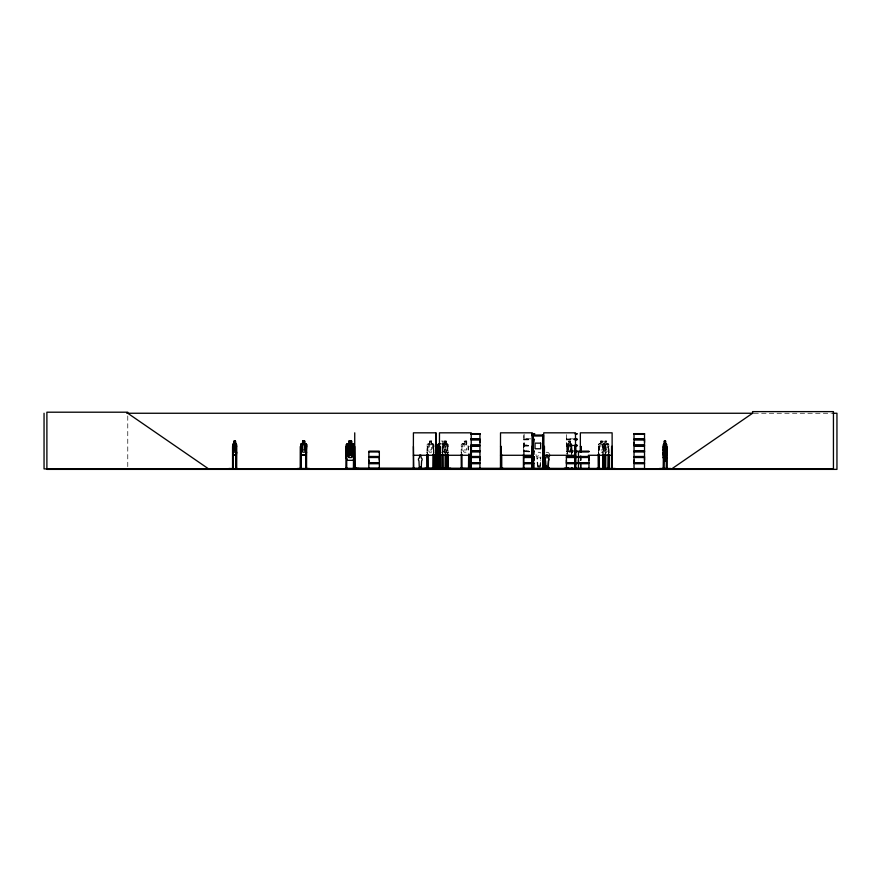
<?xml version="1.0" encoding="UTF-8"?>
<svg xmlns="http://www.w3.org/2000/svg" width="881" height="881" viewBox="0 0 881 881"><rect width="100%" height="100%" fill="white"/><g stroke="black" fill="none" stroke-linecap="round" stroke-linejoin="round"><path stroke-width="0.66" stroke-dasharray="4.41 3.3" d="M524.096 442.438L524.096 445.048L524.03 439.553L530.714 439.498M534.58 460.102L534.701 456.92L533.941 456.843M534.58 442.438L534.701 439.289L533.875 438.826M566.417 442.438L566.417 445.048L566.351 439.553L574.313 439.498M530.692 438.826L524.085 438.914L524.096 434.157M534.58 468.549L534.701 463.142L533.941 463.032M574.28 438.826L566.406 438.914L566.417 434.157M524.096 454.144L524.085 445.015L529.338 445.015M605.853 453.341L605.732 444.773L604.873 443.804L603.243 443.804L603.287 441.04L600.787 441.04M539.888 468.064L540.284 460.851A1.872 1.872 0 0 0 540.769 460.014M540.328 466.478L540.835 457.019M538.974 466.17L538.765 466.567M533.864 451.248L534.668 451.435M524.085 438.914L530.714 439.179M566.406 438.914L574.313 439.179M534.701 439.421L533.941 439.498M571.505 454.023L571.923 452.195M571.373 454.849L571.868 452.184M447.328 454.849L447.955 452.184M447.592 454.023L448.022 452.195M608.297 453.957L608.749 452.184M608.143 454.849L608.881 452.195M433.287 453.957L433.793 444.817M433.089 454.849L433.926 452.195M574.313 445.379L566.329 445.379L574.28 445.015M604.84 454.849L605.654 452.184L605.17 454.023M524.019 445.346L530.714 445.379M445.379 454.023L447.019 449.971L447.019 444.817L446.072 443.892M468.505 454.849L469.11 453.065M534.679 457.14L533.941 457.162M534.679 463.329L533.941 463.351M566.34 445.346L566.417 454.144M567.441 453.065L567.937 443.804M567.518 444.828L567.959 443.892M442.967 443.804L442.295 444.784L442.339 453.065M528.523 451.81L529.734 451.722L524.096 451.81M570.844 451.81L572.474 451.81M603.441 443.804L602.736 444.784L602.769 453.065M427.065 453.065L427.054 444.784L427.825 443.804L429.377 443.804M529.338 451.292L523.975 451.358L529.734 451.535M598.331 453.065L598.331 444.784L599.157 443.804M598.375 444.784L599.19 443.892L608.143 443.892M444.31 443.892L443.363 444.817L443.363 449.971L444.31 452.184L446.072 452.184M604.829 443.892L603.815 444.817L603.815 449.971L604.829 452.184L606.723 452.184L607.736 449.971L607.736 444.817L606.723 443.892L606.855 441.04L604.762 441.04L604.829 443.892L604.895 441.128L606.789 441.128M534.613 451.501L533.886 451.49M753.927 413.255L831.51 413.255M533.941 439.179L534.646 439.156M524.096 439.828L530.692 439.861M533.875 439.861L534.591 439.861M566.417 439.828L574.28 439.861M441.403 441.04L443.242 441.04L443.242 443.804M567.86 443.804L568.95 443.804L568.873 441.04L570.436 441.04L570.381 443.892M429.399 441.128L431.58 441.128M444.244 441.128L446.072 441.128M464.078 441.128L466.655 441.128L466.655 443.892L468.042 444.817L468.042 449.971L466.655 452.184L464.078 452.184L462.701 449.971L462.701 444.817L464.078 443.892L463.99 441.04L466.754 441.04L466.754 443.804L468.538 443.804L469.518 444.773M568.928 441.128L570.381 441.128M431.602 443.804L433.122 443.804L433.926 444.773L433.848 453.065M442.89 443.804L445.037 443.804L446.006 444.773L444.31 444.817M446.072 443.804L447.35 443.804L448.022 444.773L448 453.065M463.99 443.804L462.107 443.804L461.226 444.784L461.181 453.065M570.359 443.804L571.923 444.773L571.868 453.065M599.113 443.804L600.831 443.804M606.789 443.804L608.165 443.804L608.881 444.773L608.815 453.065M433.089 443.892L427.814 443.892L427.054 444.784M440.577 443.892L447.328 443.892M462.151 443.892L468.505 443.892M567.882 443.892L571.373 443.892M447.284 443.804L448.022 444.773M567.386 444.784L567.694 454.023M571.317 443.804L571.923 444.773M605.699 444.773L604.829 443.804M608.815 444.773L608.099 443.804M524.03 445.753L529.338 445.698M566.351 445.753L574.313 445.698M524.085 446.061L529.338 446.061M566.406 446.061L574.28 446.061M427.065 446.469L427.858 446.469L427.858 453.065M434.014 446.469L433.221 446.469L433.221 453.065M445.918 446.469L445.158 446.469L445.103 453.418M448 446.469L447.262 446.469L447.262 453.065M461.181 446.469L461.941 446.469L461.941 453.065M469.419 446.469L468.659 446.469L468.659 453.065M523.799 446.469L523.413 453.219M567.441 446.469L568.091 446.469L568.091 453.065M598.331 446.469L599.146 446.469L599.146 453.065M602.769 446.469L603.518 446.469L603.518 453.065M605.787 446.469L604.983 446.469L604.983 453.065M444.31 449.971L446.072 449.971M524.096 450.896L529.338 450.896L524.03 451.237M533.853 450.896L534.58 450.896L534.679 456.865M574.28 450.896L566.417 450.896L574.291 451.039M533.886 451.039L534.657 451.072M566.395 451.248L574.291 451.303M566.395 451.479L574.291 451.49M533.853 451.81L534.58 451.81M566.417 451.81L574.28 451.81M440.577 452.184L443.154 452.184L444.531 449.971L444.531 444.817L443.154 443.892L443.154 441.128M567.386 452.195L567.926 454.937M533.875 456.479L534.591 456.479M533.875 457.514L534.591 457.514L534.679 463.054M533.875 462.679L534.591 462.679M533.875 463.714L534.591 463.714M538.225 465.796L539.513 465.796M538.533 466.831L539.392 466.831M444.993 443.892L445.918 444.817L445.918 453.065M461.226 452.195L461.798 454.023M598.948 453.957L598.375 452.195L599.135 454.937M427.637 453.957L427.054 452.195L427.803 454.937M602.736 452.195L603.43 454.937M442.361 452.195L442.945 454.937M442.295 452.195L442.68 454.023M537.961 466.864L537.63 460.851A1.872 1.872 0 0 1 538.016 457.911C536.309 454.222 541.595 454.222 539.888 457.911A1.872 1.872 0 0 1 540.769 459.045M537.377 466.478L536.87 457.019A2.808 2.808 0 0 1 536.87 453.043A2.808 2.808 0 0 1 540.835 453.043M609.013 453.065L609.013 446.469L608.253 446.469L608.253 453.065M608.452 446.469L608.452 453.065M605.61 444.817L605.61 452.184M605.115 446.469L605.115 453.065M603.32 446.469L603.32 453.065M602.868 444.828L602.967 453.065M600.831 441.04L600.787 443.804M599.014 446.469L599.014 453.065M598.463 446.469L598.463 453.065M581.108 455.929L581.108 461.336M581.108 462.69L581.108 466.743M580.898 455.929L580.898 461.336M580.898 462.69L580.898 466.743M580.568 455.929L580.568 461.336M580.568 462.69L580.568 466.743M580.359 455.929L580.359 461.336M580.359 462.69L580.359 466.743M572.121 453.065L572.121 446.469L571.461 446.469L571.461 453.065M571.846 444.773L571.703 453.065M570.359 441.04L571.053 449.971L570.304 452.184L568.928 452.184L568.179 444.817L568.95 441.04M567.849 446.469L567.849 453.065M567.683 446.469L567.683 453.065M523.799 435.467L523.799 453.957M447.955 444.773L447.779 453.065M447.471 446.469L447.471 453.065M446.138 443.804L446.138 441.04L444.178 441.04L444.244 443.892M446.072 441.04L446.072 454.849M444.31 441.128L444.31 454.849M443.154 444.817L443.154 449.971M442.857 453.065L442.857 446.469L442.13 446.469L442.13 453.065M442.691 441.59L442.691 442.515M442.647 446.469L442.647 453.065M433.386 446.469L433.386 453.065M431.657 443.804L431.657 441.04L429.322 441.04L429.399 443.892L428.265 444.817L428.265 449.971L429.399 452.184L431.525 452.184L432.659 449.971L432.659 444.817L431.525 443.892L431.602 441.04M429.454 441.128L429.454 443.892M427.692 446.469L427.692 453.065M427.23 446.469L427.23 453.065M127.767 415.964L127.767 467.558M546.132 452.316A2.808 2.808 0 0 1 549.292 453.627M604.388 449.971L603.155 452.184L600.875 452.184L599.642 449.971L599.642 444.817L600.875 443.892L600.908 441.128L603.199 441.128L603.155 443.892L604.388 444.817L604.388 449.971M431.139 441.59L429.785 441.59L429.785 442.515L431.139 442.515L431.139 441.59M445.753 441.59L444.63 441.59L444.63 442.515L445.753 442.515L445.753 441.59M466.203 441.59L464.54 441.59L464.54 442.515L466.203 442.515L466.203 441.59M570.062 441.59L569.17 441.59L569.17 442.515L570.062 442.515L570.062 441.59M602.747 441.59L601.283 441.59L601.283 442.515L602.747 442.515L602.747 441.59M606.381 441.59L605.17 441.59L605.17 442.515L606.381 442.515L606.381 441.59M431.525 444.817L429.399 444.817L429.399 449.971L431.525 449.971L431.525 444.817M466.655 444.817L464.078 444.817L464.078 449.971L466.655 449.971L466.655 444.817M570.304 444.817L568.928 444.817L568.928 449.971L570.304 449.971L570.304 444.817M603.155 444.817L600.875 444.817L600.875 449.971L603.155 449.971L603.155 444.817M606.723 444.817L604.829 444.817L604.829 449.971L606.723 449.971L606.723 444.817"/><path stroke-width="1.32" d="M368.842 462.679L368.842 457.514L379.348 457.514L379.337 462.679L368.842 462.679L368.853 460.102M379.337 460.102L379.337 457.514M479.936 460.102L479.936 457.514L469.441 457.514M479.936 442.438L479.936 439.861L470.983 439.861M576.912 462.679L566.406 462.679L566.417 460.102M588.971 462.679L578.465 462.679L578.476 460.102M588.96 460.102L588.96 457.514M634.023 462.679L634.023 457.514L644.529 457.514L644.518 462.679L634.023 462.679L634.034 460.102M634.023 445.015L634.023 439.861L644.529 439.861L644.518 445.015L634.023 445.015L634.034 442.438M644.518 460.102L644.518 457.514M644.518 442.438L644.518 439.861M359.085 468.494L346.894 468.329M368.809 468.901L368.842 463.714L379.348 463.714L379.348 468.692L368.787 468.714M469.419 468.703L469.419 454.387M663.294 450.213L663.679 447.471L666.322 447.559L666.697 450.213L666.355 447.471M663.327 450.235L663.712 447.559M666.212 454.937L666.697 452.195M236.229 454.937L236.218 443.804M236.714 452.184L236.317 454.937L233.234 454.937M659.495 468.494L670.705 468.494M666.972 468.901L666.95 446.469L666.366 446.469L666.333 468.912M228.884 468.494L240.304 468.846M236.174 468.901L236.273 446.469M236.35 468.846L236.372 454.387M501.047 468.901L501.047 446.469M501.267 468.846L501.388 468.097M305.927 454.849L306.599 452.184M663.811 452.438L664.384 450.235L665.441 450.235L666.014 452.438L665.441 461.281M445.202 468.868L445.246 468.097M497.512 468.846L503.525 468.461M540.471 468.857L541.242 468.912M540.736 468.494L547.497 468.318M541.011 468.714L540.835 468.549M442.163 468.857L442.13 454.387M297.492 468.494L309.473 468.494M605.599 468.846L605.555 468.097M424.587 468.857L429.465 468.912M350.186 447.251L350.275 447.163M354.382 452.195L353.435 454.937L346.949 454.937L346.101 452.195M353.369 460.234L354.294 457.558L354.382 444.773L353.413 443.804L351.618 443.804L351.618 441.04L348.865 441.04L348.953 443.892L347.566 444.817L347.566 449.971L348.953 452.184L351.53 452.184L352.907 449.971L352.907 444.817L351.53 443.892L351.53 441.128L348.953 441.128M354.382 457.569L353.435 460.323L346.949 460.323L346.101 457.569L346.101 444.784L346.982 443.804L348.865 443.804M663.657 443.804L663.228 468.901M666.256 458.616L666.697 457.624M596.338 468.494L615.312 468.483M232.925 444.784L232.804 468.912L233.333 443.804M345.881 468.846L346.046 446.469L346.806 446.469L346.718 468.912M543.412 468.747L543.324 435.236M304.639 443.804L306.015 443.804L306.731 444.773L305.971 454.937L301.225 454.937L300.663 444.784L301.247 443.804L302.69 443.804M300.663 444.784L301.313 443.804M346.101 450.169L346.982 449.178L348.865 449.178M346.189 450.202L347.015 449.277L353.369 449.277L354.294 450.191L353.413 449.178L351.618 449.178L351.618 446.414L348.865 446.414M438.573 454.937L437.725 452.195L437.725 444.784L438.606 443.804L440.478 443.804M437.813 444.828L439.101 443.892M421.47 468.472C423.926 468.879 416.57 468.945 419.103 468.472M419.653 468.89L418.706 468.912M419.4 468.78L419.642 468.901M536.804 468.714L537.917 468.868M537.278 468.901L538.335 468.89L537.41 468.472M539.436 468.89L540.394 468.78M539.668 468.901L540.725 468.846M539.932 468.901L540.273 468.472M544.777 467.084L544.447 468.879L545.636 468.714M545.086 468.89L546.11 468.901M545.956 468.769C546.066 469.914 545.031 466.655 545.791 468.472L545.768 467.69M545.802 468.901L545.405 468.472M547.663 468.67C547.839 469.804 548.852 467.37 548.147 468.472M543.324 435.412L532.443 435.412M532.443 468.747L532.267 432.824L500.518 432.824L500.452 468.912M413.31 468.857L413.42 432.824L435.875 432.824L435.974 468.846M563.906 468.857L588.982 468.703L588.971 463.714L578.465 463.714L578.443 468.89M419.819 455.07L419.345 457.911A1.872 1.872 0 0 0 418.96 460.851L419.345 468.064L421.217 468.064L421.614 460.851A1.872 1.872 0 0 0 421.217 457.911L420.755 455.07M546.495 455.07L546.033 457.911A1.872 1.872 0 0 0 545.647 460.851L546.033 468.064L547.905 468.064L548.29 460.851A1.872 1.872 0 0 0 547.905 457.911L547.431 455.07M671.696 468.912L752.572 413.255L752.572 411.614L833.437 411.614L833.437 468.912L44.05 468.912L44.05 413.255M348.953 449.277L347.577 450.191L347.577 455.345L348.953 457.558L351.53 457.558L352.907 455.345L352.907 450.191L351.53 449.277M583.321 468.857L563.939 468.461L588.96 468.549M605.346 468.857L605.115 454.387M537.917 468.78L537.399 468.769M634.023 468.692L634.023 463.714L644.529 463.714L644.529 468.692L633.99 468.901M126.732 413.255L752.991 413.255M832.82 413.255L836.95 413.255L836.95 469.386L46.891 469.386L46.891 412.198L127.767 412.198L127.767 413.255L208.632 468.912M470.983 433.639L479.958 433.639M531.948 433.628L534.591 433.639M575.359 433.628L576.912 433.639M634.012 433.639L644.529 433.639M470.983 433.837L479.958 433.826L479.936 438.826L470.983 438.826M531.97 433.848L534.591 433.826M575.381 433.826L576.912 433.837M470.994 434.157L479.936 434.157M531.948 434.157L534.58 434.157M575.348 434.157L576.901 434.157M634.034 434.157L644.518 434.157M532.267 435.324L543.5 435.269L543.324 468.747M532.267 435.941L543.5 435.941M575.359 438.826L576.912 438.826M470.928 439.179L480.024 439.179M574.313 439.179L576.978 439.179M633.946 439.179L644.595 439.179M470.928 439.498L480.024 439.498M574.313 439.498L576.978 439.498M633.946 439.498L644.595 439.498M575.359 439.861L576.912 439.861M234.115 441.04L235.48 441.04L236.075 444.817L235.436 452.184L234.247 452.184L233.608 449.971L234.203 441.04L234.115 443.804L233.245 443.804M302.624 441.04L304.705 441.04L304.639 443.892L305.652 444.817L305.652 449.971L304.639 452.184L302.756 452.184L301.743 449.971L302.69 441.04M665.562 441.04L664.34 441.04L664.34 443.804M234.159 441.128L235.436 441.128M302.69 441.128L304.639 441.128L304.573 443.892M664.384 441.128L665.529 441.128M235.392 443.804L236.306 443.804M664.428 443.804L663.206 444.784L663.294 457.635L664.428 458.616M665.485 443.804L666.697 444.773L666.598 468.912M233.267 443.892L236.284 443.892M301.28 443.892L305.982 443.892M347.015 443.892L353.369 443.892L354.294 444.817L354.206 468.912M663.591 443.892L666.289 443.892M236.747 444.773L236.67 468.912M306.665 444.773L305.927 443.892M666.62 444.773L666.212 443.804M470.983 445.015L479.947 445.015L479.947 439.861M575.359 445.015L576.912 445.015M470.928 445.379L480.024 445.379M574.313 445.379L576.978 445.379M633.946 445.379L644.595 445.379M470.928 445.698L480.024 445.698M574.313 445.698L576.978 445.698M633.946 445.698L644.595 445.698M470.983 446.061L479.947 446.061L479.947 451.028L470.994 450.896M575.359 446.061L576.912 446.061M236.02 446.469L236.626 446.469M306.599 446.469L305.839 446.469L305.773 468.912M348.953 446.513L351.53 446.513M354.294 446.469L353.534 446.469L353.446 468.912M354.724 446.469L355.021 468.912M413.42 446.469L413.806 468.912L413.85 468.097M439.476 446.469L440.225 446.469L440.203 468.912L440.28 468.097M500.518 446.469L501.256 446.469L501.322 468.912M532.476 446.469L531.739 446.469L531.672 468.912M543.731 446.469L544.469 446.469L544.326 468.912L544.26 446.469M580.359 446.469L581.108 446.469L581.108 451.876M663.25 446.469L663.822 446.469M663.184 447.394L666.62 447.394M644.518 450.896L634.034 450.896L634.034 446.061L644.529 446.061L644.529 451.028L633.968 451.237L644.529 451.248M470.983 451.039L479.958 451.039M368.831 451.303L379.348 451.303M470.983 451.303L479.958 451.248M575.359 451.292L576.912 451.248M578.454 451.303L588.982 451.303M470.983 451.479L479.958 451.513L479.936 456.479L469.441 456.479M575.381 451.479L576.912 451.479M588.982 451.513L578.454 451.513L578.476 456.479L588.971 456.479M368.853 451.81L379.337 451.81M470.994 451.81L479.936 451.81M575.348 451.81L576.901 451.81M578.476 451.81L588.96 451.81M634.034 451.81L644.518 451.81M232.848 452.195L233.355 454.849L236.284 454.849M300.608 452.195L301.291 454.937M301.28 454.849L305.982 454.849M347.015 454.849L353.369 454.849M663.591 454.849L666.289 454.849M663.184 455.025L666.62 455.025M413.42 455.279L435.875 455.279M439.476 455.279L471.225 455.279M500.518 455.279L532.267 455.279M543.731 455.279L575.48 455.279M588.299 455.279L612.119 455.279M524.085 456.479L533.049 456.479M566.406 456.479L576.912 456.479M368.765 456.843L379.414 456.843M469.375 456.843L480.024 456.843M524.008 456.843L533.104 456.843M566.329 456.843L576.978 456.843M578.388 456.843L589.037 456.843M633.946 456.843L644.595 456.843M368.765 457.162L379.414 457.162M469.375 457.162L480.024 457.162M524.008 457.162L533.104 457.162M566.329 457.162L576.978 457.162M578.388 457.162L589.037 457.162M633.946 457.162L644.595 457.162M524.085 457.514L533.049 457.514M576.912 457.514L566.406 457.514L566.406 462.679M663.206 457.635L663.69 458.616M663.624 458.516L666.322 458.516M665.485 458.616L666.344 458.616M664.384 461.281L665.529 461.281M469.441 462.679L479.947 462.679L479.947 457.514M524.085 462.679L533.049 462.679M368.765 463.032L379.414 463.032M469.375 463.032L480.024 463.032M524.008 463.032L533.104 463.032M566.329 463.032L576.978 463.032M578.388 463.032L589.037 463.032M633.946 463.032L644.595 463.032M368.765 463.351L379.414 463.351M469.375 463.351L480.024 463.351M524.008 463.351L533.104 463.351M566.329 463.351L576.978 463.351M578.388 463.351L589.037 463.351M633.946 463.351L644.595 463.351M469.441 463.714L479.947 463.714L479.947 468.692L468.472 468.802L479.936 468.549M524.085 463.714L533.049 463.714M576.912 463.714L566.406 463.714L566.406 468.692M544.755 467.084L545.097 468.252M232.496 468.097L233.245 468.097M235.954 468.097L236.703 468.097M300.289 468.097L301.192 468.097L301.192 468.912M305.762 468.097L306.665 468.097L306.665 468.912M345.958 468.097L346.894 468.097L346.894 468.912M353.446 468.097L354.382 468.097L354.382 468.912M602.692 468.097L603.595 468.097M604.906 468.097L605.864 468.097L605.864 468.912M608.176 468.097L609.09 468.097M611.513 468.097L612.394 468.097M663.173 468.097L663.9 468.097M666.3 468.097L667.016 468.097M419.675 468.318L420.887 468.318M431.668 468.494L451.05 468.494L424.642 468.461L429.421 468.494M462.029 468.329L474.43 468.857M529.525 468.857L535.483 468.846M538.247 468.318L539.491 468.318M368.853 468.549L379.337 468.549M418.882 468.472L421.691 468.472M524.096 468.549L535.472 468.483M536.628 468.549L549.315 468.868L548.698 468.714M634.034 468.549L644.518 468.549M431.712 468.857L451.061 468.846M545.945 468.912L544.777 468.549M524.008 468.879L548.158 468.549C549.766 470.124 548.478 464.838 548.654 468.252M469.628 468.857L469.507 468.097M446.083 468.846L446.006 468.097M600.258 468.45L354.647 468.097L354.845 468.901M608.121 468.857L608.253 454.387M612.152 468.857L612.119 432.824L580.359 432.824L580.359 451.876M468.736 468.857L468.747 468.097M468.494 468.846L468.659 454.387M663.811 457.602L664.428 461.369M532.355 468.747L532.443 435.236M346.189 457.558L347.015 460.234M663.811 449.971L664.384 452.184L665.441 452.184L666.014 449.971L665.441 441.128M575.833 468.868L575.756 468.097M232.881 452.184L233.322 454.937M663.646 454.937L663.25 452.184L663.558 454.937M666.752 468.097L666.752 468.912M665.485 441.04L665.529 443.892M665.529 458.516L665.562 461.369L664.34 461.369L664.34 458.616M664.428 441.04L663.867 468.912M663.624 468.097L663.624 468.912L663.558 446.469M612.317 468.912L612.317 446.469L611.579 446.469L611.513 468.912M612.02 468.097L611.91 468.912L611.788 446.469M609.013 454.387L609.013 468.912M608.815 454.387L608.881 468.912M608.694 468.097L608.584 468.912M608.452 454.387L608.386 468.912M605.787 454.387L605.654 468.912M604.983 454.387L604.906 468.912M603.518 454.387L603.584 468.912M603.32 454.387L603.386 468.912M603.199 468.097L603.089 468.912M602.967 454.387L602.967 468.912M602.769 454.387L602.769 468.912M599.223 468.097L599.223 468.912M599.146 454.387L599.091 468.912M599.014 454.387L599.014 468.912M598.75 468.218L598.75 468.912M598.463 454.387L598.584 468.912M598.331 454.387L598.331 468.912M598.254 468.097L598.254 468.912M588.96 462.679L588.971 457.514L578.465 457.514L578.465 462.679M581.108 468.097L581.163 468.912M580.898 446.469L580.898 451.876M580.898 468.097L580.953 468.912M580.689 468.912L580.656 468.097L580.502 468.912M580.568 446.469L580.568 451.876M580.304 468.097L580.359 468.912M575.161 446.469L575.249 468.912M574.974 468.097L575.095 468.912M574.886 468.912L574.952 446.469L575.689 446.469L575.59 468.912L575.48 432.824L543.731 432.824L543.731 468.912M572.11 468.097L572.143 468.912M571.912 468.912L571.868 468.097L571.824 468.912M571.659 468.329L571.659 468.912M571.472 468.097L571.417 468.912M568.124 468.097L568.146 468.912M567.849 468.097L567.893 468.912M567.683 468.097L567.639 468.912M547.409 468.472L547.409 466.831L546.55 466.831L546.55 468.472M546.231 465.796L546.242 468.252M544.535 468.097L544.535 468.912M544.062 468.097L544.029 468.912M543.94 446.469L543.874 468.912M542.85 435.236L542.85 468.912L542.795 435.236M532.972 435.236L532.972 468.912L532.906 435.236M532.069 468.097L532.036 468.912M531.948 446.469L531.882 468.912M523.799 454.574L523.854 468.912L523.755 468.097M523.413 454.574L523.413 468.912L523.369 468.097M501.763 468.097L501.763 468.912L501.718 454.574M500.926 468.097L500.815 468.912M500.727 446.469L500.661 468.912M471.5 468.097L471.5 468.912M471.291 468.912L471.434 446.469L470.685 446.469L470.63 468.912M471.225 468.912L471.225 432.824L439.476 432.824L439.41 468.912M471.016 468.097L470.983 468.912M470.895 446.469L470.828 468.912M461.941 454.387L462.029 468.912M461.853 468.097L461.853 468.912M461.181 454.387L461.27 468.912M461.093 468.097L461.093 468.912M448 454.387L448 468.912M447.779 454.387L447.779 468.912M447.658 468.097L447.592 468.912M447.471 454.387L447.416 468.912M447.262 454.387L447.262 468.912L447.196 468.097M445.918 454.387L445.83 468.912M445.158 454.387L445.07 468.912M442.857 454.387L442.923 468.912M442.647 454.387L442.703 468.912M442.46 468.097L442.559 468.912M442.339 454.387L442.273 468.912M442.064 468.097L442.064 468.912M440.015 446.469L440.015 468.912M439.806 468.097L439.773 468.912M439.685 446.469L439.685 468.912M439.19 444.817L439.19 449.971M438.518 468.912L438.43 446.469L437.67 446.469L437.582 468.912M438.342 468.097L438.342 468.912M437.758 468.097L437.758 468.912M436.227 468.097L436.216 468.912L436.139 446.469L435.5 446.469L435.544 468.912M435.842 432.824L435.831 468.912M435.456 468.097L435.456 468.912M434.014 454.387L434.014 468.912L433.848 454.387M433.749 468.097L433.727 468.912M433.507 468.097L433.485 468.912M433.386 454.387L433.32 468.912M433.221 454.387L433.155 468.912M427.858 454.387L427.924 468.912M427.692 454.387L427.759 468.912M427.571 468.097L427.571 468.912M427.23 454.387L427.329 468.912M427.065 454.387L427.109 468.912M426.988 468.097L426.988 468.912M420.711 468.472L420.711 466.831L419.852 466.831L419.852 468.472M413.464 468.097L413.464 468.912M356.53 468.218L356.53 468.912M355.12 468.097L355.109 468.912M354.735 432.824L354.724 468.912M353.622 468.097L353.622 468.912M346.134 468.097L346.134 468.912M306.599 444.817L306.566 468.912M306.401 446.469L306.302 468.912M306.136 468.097L306.17 468.912M306.037 446.469L305.982 468.912M300.983 468.912L301.126 446.469L300.366 446.469L300.377 468.912M300.928 446.469L300.828 468.912M300.696 468.097L300.663 468.912M300.564 446.469L300.498 468.912M236.02 453.065L235.976 468.912M235.392 441.04L235.348 443.892M233.212 468.912L233.168 446.469L232.562 446.469L232.562 468.912M549.667 455.025A2.808 2.808 0 0 1 548.852 457.019L548.268 467.833L545.46 467.833L544.876 457.019A2.808 2.808 0 0 1 544.062 455.025M352.664 456.534L351.772 456.611L350.253 453.946C349.162 458.34 345.925 456.721 349.669 453.341C346.002 450.169 349.272 448.517 350.209 452.713C351.255 448.748 354.547 449.585 350.803 453.363L352.664 456.534M644.529 433.826L634.012 433.837L634.034 438.826L644.529 438.826L644.529 433.848M235.216 441.59L234.456 441.59L234.456 442.515L235.216 442.515L235.216 441.59M304.297 441.59L303.086 441.59L303.086 442.515L304.297 442.515L304.297 441.59M351.067 441.59L349.416 441.59L349.416 442.515L351.067 442.515L351.067 441.59M665.254 441.59L664.571 442.515L665.254 441.59M540.648 443.154L535.031 443.154L535.031 448.759L540.648 448.759L540.648 443.154M235.436 444.817L234.247 444.817L234.247 449.971L235.436 449.971L235.436 444.817M304.639 444.817L302.756 444.817L302.756 449.971L304.639 449.971L304.639 444.817M351.53 444.817L348.953 444.817L348.953 449.971L351.53 449.971L351.53 444.817M665.441 444.817L664.384 444.817L664.384 449.971L665.441 449.971L665.441 444.817M351.067 446.975L349.416 446.975L349.416 447.889L351.067 447.889L351.067 446.975M351.53 450.191L348.953 450.191L348.953 455.345L351.53 455.345L351.53 450.191M576.901 450.896L575.348 450.896L576.912 451.028M379.348 451.513L368.831 451.479L368.853 456.479L379.348 456.479L379.348 451.513M644.529 451.513L634.012 451.49L634.034 456.479L644.529 456.479L644.529 451.513M665.441 452.438L664.384 452.438L664.384 457.602L665.441 457.602L665.441 452.438M665.254 459.904L664.571 460.818L665.254 459.904M567.452 468.912L567.452 468.097L567.397 468.912"/></g></svg>
